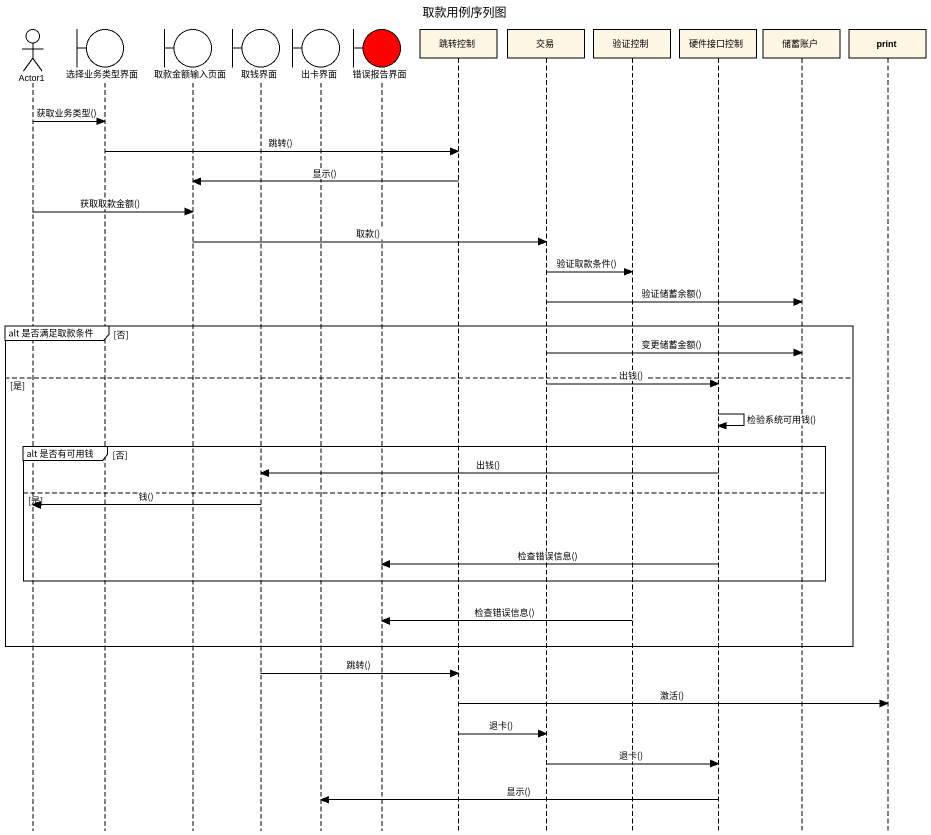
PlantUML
@startuml
title 取款用例序列图
hide footbox
actor Actor1
boundary 选择业务类型界面
boundary 取款金额输入页面
boundary 取钱界面
boundary 出卡界面
boundary 错误报告界面 #FF0000
participant 跳转控制
participant 交易
participant 验证控制
participant 硬件接口控制
participant 储蓄账户
participant print

Actor1 -> 选择业务类型界面 : 获取业务类型()
选择业务类型界面 -> 跳转控制 : 跳转()
跳转控制 -> 取款金额输入页面 : 显示()
Actor1 -> 取款金额输入页面 : 获取取款金额()
取款金额输入页面 -> 交易 : 取款()
交易 -> 验证控制 : 验证取款条件()
交易 -> 储蓄账户 : 验证储蓄余额()
group alt 是否满足取款条件 [否]
  交易 -> 储蓄账户 : 变更储蓄金额()
else 是
  交易 -> 硬件接口控制 : 出钱()
  硬件接口控制 -> 硬件接口控制 : 检验系统可用钱()
  group alt 是否有可用钱 [否]
    硬件接口控制 -> 取钱界面 : 出钱()
  else 是
    取钱界面 -> Actor1 : 钱()
    硬件接口控制 -> 错误报告界面 : 检查错误信息()
  end
  验证控制 -> 错误报告界面 : 检查错误信息()
end
取钱界面 -> 跳转控制 : 跳转()
跳转控制 -> print : 激活()
跳转控制 -> 交易 : 退卡()
交易 -> 硬件接口控制 : 退卡()
硬件接口控制 -> 出卡界面 : 显示()
@enduml
